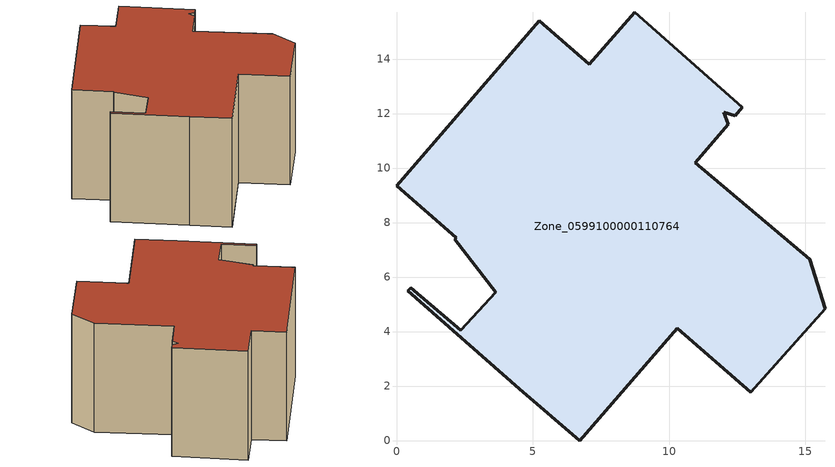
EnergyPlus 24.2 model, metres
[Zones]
Zone_0599100000110764
 floor ground (C_G): 6.72,0 4.51,1.9 0.42,5.5 0.52,5.61 2.36,4.05 3.63,5.45 2.13,7.39 2.19,7.45 0,9.35 5.24,15.4 7.08,13.81 8.74,15.71 12.69,12.22 12.43,11.92 12.01,12.05 12.17,11.61 10.96,10.2 15.16,6.65 15.72,4.84 13,1.78 10.31,4.12 z0
 wall outside (C_F): 0,9.35 2.19,7.45 2.13,7.39 3.63,5.45 2.36,4.05 0.52,5.61 0.42,5.5 4.51,1.9 6.72,0 10.31,4.12 13,1.78 15.72,4.84 15.16,6.65 10.96,10.2 12.17,11.61 12.01,12.05 12.43,11.92 12.69,12.22 8.74,15.71 7.08,13.81 5.24,15.4 0,9.35 z0:8.96
 roof outside (C_R): 0.52,5.61 0.42,5.5 4.51,1.9 6.72,0 10.31,4.12 13,1.78 15.72,4.84 15.16,6.65 10.96,10.2 12.17,11.61 12.01,12.05 12.43,11.92 12.69,12.22 8.74,15.71 7.08,13.81 5.24,15.4 0,9.35 2.19,7.45 2.13,7.39 3.63,5.45 2.36,4.05 z8.96
[BUILDING]
Pand.0599100000110764: North Axis=0; Terrain=City; Loads Convergence Tolerance Value=0.04; Temperature Convergence Tolerance Value=0.4; Solar Distribution=FullExterior; Maximum Number of Warmup Days=25; Minimum Number of Warmup Days=1
[Site:Location]
Rotterdam.The.Hague.AP_ZH_NLD Design_Conditions: Latitude=51.96; Longitude=4.45; Time Zone=1; Elevation=-4.5
[SITE:GROUNDTEMPERATURE:BUILDINGSURFACE]
18, 18, 18, 18, 18, 18, 18, 18, 18, 18, 18, 18
[MATERIAL] Thermal Absorptance=0.9; Solar Absorptance=0.7; Visible Absorptance=0.7
Name | Roughness | Thickness | Conductivity | Density | Specific Heat
G.D.1965 | MediumSmooth | 0.15 | 1 | 540 | 1210
F.D.1965 | Rough | 0.3 | 0.857143 | 1920 | 840
R.D.1965 | MediumRough | 0.2 | 0.08 | 1500 | 1000
[CONSTRUCTION]
C_G: G.D.1965
C_F: F.D.1965
C_R: R.D.1965
[ZONE]
Zone_0599100000110764: Type=1; Multiplier=1; Ceiling Height=Autocalculate; Volume=Autocalculate; Floor Area=autocalculate; Part of Total Floor Area=Yes
[ZONEINFILTRATION:DESIGNFLOWRATE]
Infil_Zone_0599100000110764: Zone or ZoneList or Space or SpaceList=Zone_0599100000110764; Schedule=AlwaysOn; Design Flow Rate Calculation Method=Flow/Area; Flow Rate per Floor Area=0.0042; Constant Term Coefficient=1; Temperature Term Coefficient=0; Velocity Term Coefficient=0; Velocity Squared Term Coefficient=0
[HVACTEMPLATE:ZONE:IDEALLOADSAIRSYSTEM]
Zone_0599100000110764: Maximum Heating Supply Air Temperature=50; Minimum Cooling Supply Air Temperature=13; Maximum Heating Supply Air Humidity Ratio=0.0156; Minimum Cooling Supply Air Humidity Ratio=0.0077; Heating Limit=NoLimit; Cooling Limit=NoLimit; Dehumidification Control Type=ConstantSensibleHeatRatio; Cooling Sensible Heat Ratio=0.7; Dehumidification Setpoint=60; Humidification Control Type=None; Humidification Setpoint=30; Outdoor Air Method=None; Outdoor Air Flow Rate per Person=0.00944; Outdoor Air Flow Rate per Zone Floor Area=0; Outdoor Air Flow Rate per Zone=0; Demand Controlled Ventilation Type=None; Outdoor Air Economizer Type=NoEconomizer; Heat Recovery Type=None; Sensible Heat Recovery Effectiveness=0.7; Latent Heat Recovery Effectiveness=0.65
[ZONECONTROL:THERMOSTAT]
ThermostatControl_Zone_0599100000110764: Zone or ZoneList=Zone_0599100000110764; Control Type Schedule=DualSetpointControlType; Control 1=Thermostat_Zone_0599100000110764; Temperature Difference Between Cutout And Setpoint=0
[THERMOSTATSETPOINT:DUALSETPOINT]
Thermostat_Zone_0599100000110764: Heating Setpoint Temperature Schedule=HeatingSetpoint_Zone_0599100000110764; Cooling Setpoint Temperature Schedule=CoolingSetpoint_Zone_0599100000110764
[SCHEDULE:COMPACT]
HeatingSetpoint_Zone_0599100000110764: Through: 12/31, For: AllDays, Until: 24:00, 21
CoolingSetpoint_Zone_0599100000110764: Through: 12/31, For: AllDays, Until: 24:00, 24
DualSetpointControlType: Through: 12/31, For: AllDays, Until: 24:00, 4
AlwaysOn: Through: 12/31, For: AllDays, Until: 24:00, 1
